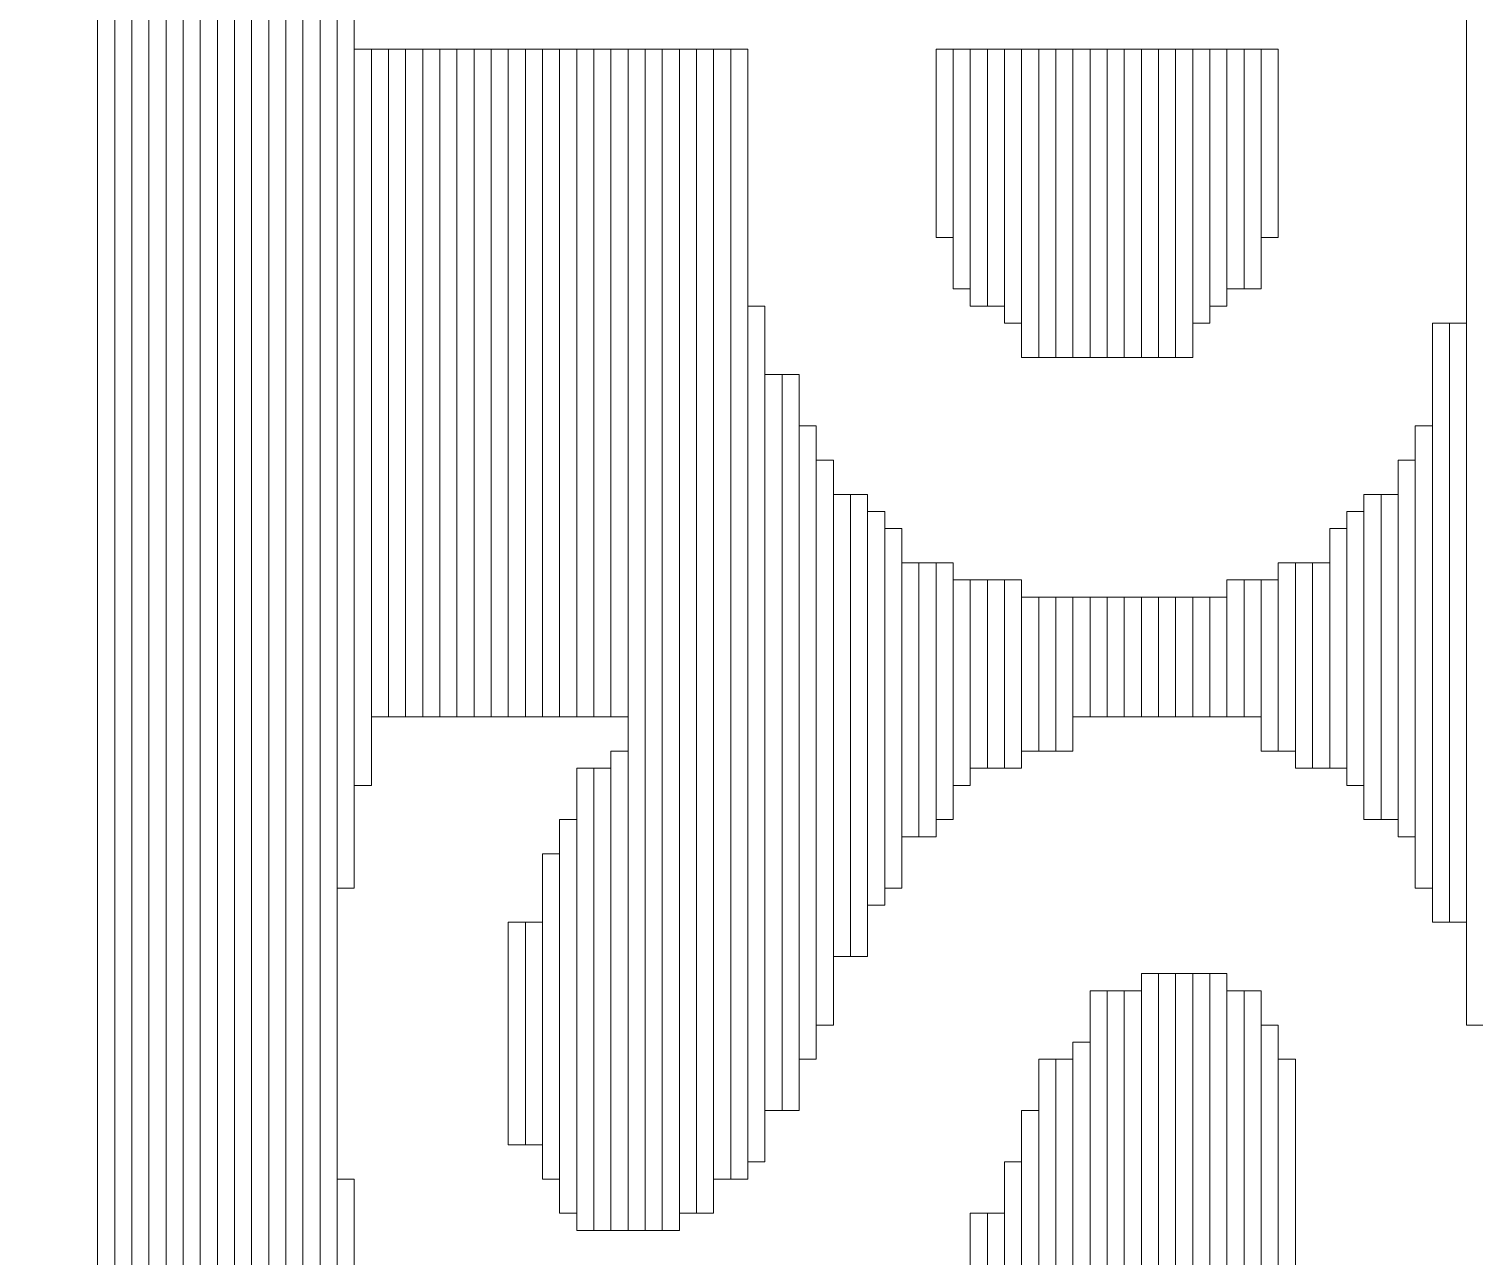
# Model space of a CAD drawing. Header units: millimetres. Extents: x -86 to 67, y -55 to 52.
# Drawn here: x -30.82 to -28.675, y 31.708 to 33.529 of the extents above; entities that cross this region are included whole.
import ezdxf

# ---------------------------------------------------------------- set-up
doc = ezdxf.new("R2010")
doc.units = ezdxf.units.MM
doc.header["$MEASUREMENT"] = 0
doc.layers.add('BG_OUTLINE', color=7, linetype='Continuous')
doc.layers.add('MA_PEN3', color=7, linetype='Continuous')

msp = doc.modelspace()

# ---------------------------------------------------------------- linework, layer by layer
at = {"layer": 'BG_OUTLINE', "color": 3, "lineweight": 9}
msp.add_open_spline([(-60.0926, 34.7331), (-60.0926, 34.7331), (63.7724, 34.7331), (63.7724, 34.7331), (63.7724, 34.7331), (64.585, 34.7336), (65.3646, 34.4113), (65.9396, 33.837), (65.9396, 33.837), (66.5146, 33.2627), (66.8379, 32.4797), (66.8384, 31.667), (66.8384, 31.667), (66.8384, 31.667), (66.8412, -52.28), (66.8412, -52.28), (66.8412, -52.28), (66.8412, -52.28), (66.8384, -52.1933), (66.8384, -52.1933), (66.8384, -52.1933), (66.8389, -53.006), (66.5166, -53.7856), (65.9424, -54.3606), (65.9424, -54.3606), (65.3681, -54.9356), (64.585, -55.2589), (63.7724, -55.2594), (63.7724, -55.2594), (63.7724, -55.2594), (-60.1869, -55.2594), (-60.1869, -55.2594), (-60.1869, -55.2594), (-60.1869, -55.2594), (-60.0853, -55.2518), (-60.0853, -55.2518), (-60.0853, -55.2518), (-60.8979, -55.2523), (-61.6775, -54.9299), (-62.2525, -54.3557), (-62.2525, -54.3557), (-62.8275, -53.7814), (-63.1508, -52.9984), (-63.1513, -52.1857), (-63.1513, -52.1857), (-63.1513, -52.1857), (-63.1587, 31.667), (-63.1587, 31.667), (-63.1587, 31.667), (-63.1592, 32.4797), (-62.8369, 33.2593), (-62.2626, 33.8343), (-62.2626, 33.8343), (-61.6883, 34.4093), (-60.9053, 34.7326), (-60.0926, 34.7331)], degree=3, knots=[0, 0, 0, 0, 0.071429, 0.071429, 0.071429, 0.071429, 0.142857, 0.142857, 0.142857, 0.142857, 0.214286, 0.214286, 0.214286, 0.214286, 0.285714, 0.285714, 0.285714, 0.285714, 0.357143, 0.357143, 0.357143, 0.357143, 0.428571, 0.428571, 0.428571, 0.428571, 0.5, 0.5, 0.5, 0.5, 0.571429, 0.571429, 0.571429, 0.571429, 0.642857, 0.642857, 0.642857, 0.642857, 0.714286, 0.714286, 0.714286, 0.714286, 0.785714, 0.785714, 0.785714, 0.785714, 0.857143, 0.857143, 0.857143, 0.857143, 0.928571, 0.928571, 0.928571, 0.928571, 1, 1, 1, 1], dxfattribs=at)
at = {"layer": 'MA_PEN3', "color": 5, "lineweight": 9}
for points in [[(-30.7178, 34.3874), (-30.7178, 34.3874), (-30.6924, 34.3874), (-30.6924, 34.3874), (-30.6924, 34.3874), (-30.6924, 34.3874), (-30.6924, 25.3958), (-30.6924, 25.3958), (-30.6924, 25.3958), (-30.6924, 25.3958), (-30.7178, 25.3958), (-30.7178, 25.3958), (-30.7178, 25.3958), (-30.7178, 25.3958), (-30.7178, 34.3874), (-30.7178, 34.3874)], [(-30.6924, 34.3874), (-30.6924, 34.3874), (-30.667, 34.3874), (-30.667, 34.3874), (-30.667, 34.3874), (-30.667, 34.3874), (-30.667, 25.3958), (-30.667, 25.3958), (-30.667, 25.3958), (-30.667, 25.3958), (-30.6924, 25.3958), (-30.6924, 25.3958), (-30.6924, 25.3958), (-30.6924, 25.3958), (-30.6924, 34.3874), (-30.6924, 34.3874)], [(-30.667, 34.3874), (-30.667, 34.3874), (-30.6416, 34.3874), (-30.6416, 34.3874), (-30.6416, 34.3874), (-30.6416, 34.3874), (-30.6416, 25.3958), (-30.6416, 25.3958), (-30.6416, 25.3958), (-30.6416, 25.3958), (-30.667, 25.3958), (-30.667, 25.3958), (-30.667, 25.3958), (-30.667, 25.3958), (-30.667, 34.3874), (-30.667, 34.3874)], [(-30.6416, 34.3874), (-30.6416, 34.3874), (-30.6162, 34.3874), (-30.6162, 34.3874), (-30.6162, 34.3874), (-30.6162, 34.3874), (-30.6162, 25.3958), (-30.6162, 25.3958), (-30.6162, 25.3958), (-30.6162, 25.3958), (-30.6416, 25.3958), (-30.6416, 25.3958), (-30.6416, 25.3958), (-30.6416, 25.3958), (-30.6416, 34.3874), (-30.6416, 34.3874)], [(-30.6162, 34.3874), (-30.6162, 34.3874), (-30.5908, 34.3874), (-30.5908, 34.3874), (-30.5908, 34.3874), (-30.5908, 34.3874), (-30.5908, 25.3958), (-30.5908, 25.3958), (-30.5908, 25.3958), (-30.5908, 25.3958), (-30.6162, 25.3958), (-30.6162, 25.3958), (-30.6162, 25.3958), (-30.6162, 25.3958), (-30.6162, 34.3874), (-30.6162, 34.3874)], [(-30.5908, 34.3874), (-30.5908, 34.3874), (-30.5654, 34.3874), (-30.5654, 34.3874), (-30.5654, 34.3874), (-30.5654, 34.3874), (-30.5654, 25.3958), (-30.5654, 25.3958), (-30.5654, 25.3958), (-30.5654, 25.3958), (-30.5908, 25.3958), (-30.5908, 25.3958), (-30.5908, 25.3958), (-30.5908, 25.3958), (-30.5908, 34.3874), (-30.5908, 34.3874)], [(-30.5654, 34.3874), (-30.5654, 34.3874), (-30.54, 34.3874), (-30.54, 34.3874), (-30.54, 34.3874), (-30.54, 34.3874), (-30.54, 25.3958), (-30.54, 25.3958), (-30.54, 25.3958), (-30.54, 25.3958), (-30.5654, 25.3958), (-30.5654, 25.3958), (-30.5654, 25.3958), (-30.5654, 25.3958), (-30.5654, 34.3874), (-30.5654, 34.3874)], [(-30.54, 34.3874), (-30.54, 34.3874), (-30.5146, 34.3874), (-30.5146, 34.3874), (-30.5146, 34.3874), (-30.5146, 34.3874), (-30.5146, 25.3958), (-30.5146, 25.3958), (-30.5146, 25.3958), (-30.5146, 25.3958), (-30.54, 25.3958), (-30.54, 25.3958), (-30.54, 25.3958), (-30.54, 25.3958), (-30.54, 34.3874), (-30.54, 34.3874)], [(-30.5146, 34.3874), (-30.5146, 34.3874), (-30.4892, 34.3874), (-30.4892, 34.3874), (-30.4892, 34.3874), (-30.4892, 34.3874), (-30.4892, 25.3958), (-30.4892, 25.3958), (-30.4892, 25.3958), (-30.4892, 25.3958), (-30.5146, 25.3958), (-30.5146, 25.3958), (-30.5146, 25.3958), (-30.5146, 25.3958), (-30.5146, 34.3874), (-30.5146, 34.3874)], [(-30.4892, 34.3874), (-30.4892, 34.3874), (-30.4638, 34.3874), (-30.4638, 34.3874), (-30.4638, 34.3874), (-30.4638, 34.3874), (-30.4638, 25.3958), (-30.4638, 25.3958), (-30.4638, 25.3958), (-30.4638, 25.3958), (-30.4892, 25.3958), (-30.4892, 25.3958), (-30.4892, 25.3958), (-30.4892, 25.3958), (-30.4892, 34.3874), (-30.4892, 34.3874)], [(-30.4638, 34.3874), (-30.4638, 34.3874), (-30.4384, 34.3874), (-30.4384, 34.3874), (-30.4384, 34.3874), (-30.4384, 34.3874), (-30.4384, 25.3958), (-30.4384, 25.3958), (-30.4384, 25.3958), (-30.4384, 25.3958), (-30.4638, 25.3958), (-30.4638, 25.3958), (-30.4638, 25.3958), (-30.4638, 25.3958), (-30.4638, 34.3874), (-30.4638, 34.3874)], [(-30.4384, 34.3874), (-30.4384, 34.3874), (-30.413, 34.3874), (-30.413, 34.3874), (-30.413, 34.3874), (-30.413, 34.3874), (-30.413, 25.3958), (-30.413, 25.3958), (-30.413, 25.3958), (-30.413, 25.3958), (-30.4384, 25.3958), (-30.4384, 25.3958), (-30.4384, 25.3958), (-30.4384, 25.3958), (-30.4384, 34.3874), (-30.4384, 34.3874)], [(-30.413, 34.3874), (-30.413, 34.3874), (-30.3876, 34.3874), (-30.3876, 34.3874), (-30.3876, 34.3874), (-30.3876, 34.3874), (-30.3876, 25.3958), (-30.3876, 25.3958), (-30.3876, 25.3958), (-30.3876, 25.3958), (-30.413, 25.3958), (-30.413, 25.3958), (-30.413, 25.3958), (-30.413, 25.3958), (-30.413, 34.3874), (-30.413, 34.3874)], [(-30.3876, 34.3874), (-30.3876, 34.3874), (-30.3622, 34.3874), (-30.3622, 34.3874), (-30.3622, 34.3874), (-30.3622, 34.3874), (-30.3622, 25.3958), (-30.3622, 25.3958), (-30.3622, 25.3958), (-30.3622, 25.3958), (-30.3876, 25.3958), (-30.3876, 25.3958), (-30.3876, 25.3958), (-30.3876, 25.3958), (-30.3876, 34.3874), (-30.3876, 34.3874)], [(-30.3622, 34.3874), (-30.3622, 34.3874), (-30.3368, 34.3874), (-30.3368, 34.3874), (-30.3368, 34.3874), (-30.3368, 34.3874), (-30.3368, 32.2538), (-30.3368, 32.2538), (-30.3368, 32.2538), (-30.3368, 32.2538), (-30.3622, 32.2538), (-30.3622, 32.2538), (-30.3622, 32.2538), (-30.3622, 32.2538), (-30.3622, 34.3874), (-30.3622, 34.3874)], [(-28.6858, 34.3874), (-28.6858, 34.3874), (-28.6604, 34.3874), (-28.6604, 34.3874), (-28.6604, 34.3874), (-28.6604, 34.3874), (-28.6604, 32.0506), (-28.6604, 32.0506), (-28.6604, 32.0506), (-28.6604, 32.0506), (-28.6858, 32.0506), (-28.6858, 32.0506), (-28.6858, 32.0506), (-28.6858, 32.0506), (-28.6858, 34.3874), (-28.6858, 34.3874)], [(-30.3368, 33.4984), (-30.3368, 33.4984), (-30.3114, 33.4984), (-30.3114, 33.4984), (-30.3114, 33.4984), (-30.3114, 33.4984), (-30.3114, 32.4062), (-30.3114, 32.4062), (-30.3114, 32.4062), (-30.3114, 32.4062), (-30.3368, 32.4062), (-30.3368, 32.4062), (-30.3368, 32.4062), (-30.3368, 32.4062), (-30.3368, 33.4984), (-30.3368, 33.4984)], [(-30.3114, 33.4984), (-30.3114, 33.4984), (-30.286, 33.4984), (-30.286, 33.4984), (-30.286, 33.4984), (-30.286, 33.4984), (-30.286, 32.5078), (-30.286, 32.5078), (-30.286, 32.5078), (-30.286, 32.5078), (-30.3114, 32.5078), (-30.3114, 32.5078), (-30.3114, 32.5078), (-30.3114, 32.5078), (-30.3114, 33.4984), (-30.3114, 33.4984)], [(-30.286, 33.4984), (-30.286, 33.4984), (-30.2606, 33.4984), (-30.2606, 33.4984), (-30.2606, 33.4984), (-30.2606, 33.4984), (-30.2606, 32.5078), (-30.2606, 32.5078), (-30.2606, 32.5078), (-30.2606, 32.5078), (-30.286, 32.5078), (-30.286, 32.5078), (-30.286, 32.5078), (-30.286, 32.5078), (-30.286, 33.4984), (-30.286, 33.4984)], [(-30.2606, 33.4984), (-30.2606, 33.4984), (-30.2352, 33.4984), (-30.2352, 33.4984), (-30.2352, 33.4984), (-30.2352, 33.4984), (-30.2352, 32.5078), (-30.2352, 32.5078), (-30.2352, 32.5078), (-30.2352, 32.5078), (-30.2606, 32.5078), (-30.2606, 32.5078), (-30.2606, 32.5078), (-30.2606, 32.5078), (-30.2606, 33.4984), (-30.2606, 33.4984)], [(-30.2352, 33.4984), (-30.2352, 33.4984), (-30.2098, 33.4984), (-30.2098, 33.4984), (-30.2098, 33.4984), (-30.2098, 33.4984), (-30.2098, 32.5078), (-30.2098, 32.5078), (-30.2098, 32.5078), (-30.2098, 32.5078), (-30.2352, 32.5078), (-30.2352, 32.5078), (-30.2352, 32.5078), (-30.2352, 32.5078), (-30.2352, 33.4984), (-30.2352, 33.4984)], [(-30.2098, 33.4984), (-30.2098, 33.4984), (-30.1844, 33.4984), (-30.1844, 33.4984), (-30.1844, 33.4984), (-30.1844, 33.4984), (-30.1844, 32.5078), (-30.1844, 32.5078), (-30.1844, 32.5078), (-30.1844, 32.5078), (-30.2098, 32.5078), (-30.2098, 32.5078), (-30.2098, 32.5078), (-30.2098, 32.5078), (-30.2098, 33.4984), (-30.2098, 33.4984)], [(-30.1844, 33.4984), (-30.1844, 33.4984), (-30.159, 33.4984), (-30.159, 33.4984), (-30.159, 33.4984), (-30.159, 33.4984), (-30.159, 32.5078), (-30.159, 32.5078), (-30.159, 32.5078), (-30.159, 32.5078), (-30.1844, 32.5078), (-30.1844, 32.5078), (-30.1844, 32.5078), (-30.1844, 32.5078), (-30.1844, 33.4984), (-30.1844, 33.4984)], [(-30.159, 33.4984), (-30.159, 33.4984), (-30.1336, 33.4984), (-30.1336, 33.4984), (-30.1336, 33.4984), (-30.1336, 33.4984), (-30.1336, 32.5078), (-30.1336, 32.5078), (-30.1336, 32.5078), (-30.1336, 32.5078), (-30.159, 32.5078), (-30.159, 32.5078), (-30.159, 32.5078), (-30.159, 32.5078), (-30.159, 33.4984), (-30.159, 33.4984)], [(-30.1336, 33.4984), (-30.1336, 33.4984), (-30.1082, 33.4984), (-30.1082, 33.4984), (-30.1082, 33.4984), (-30.1082, 33.4984), (-30.1082, 32.5078), (-30.1082, 32.5078), (-30.1082, 32.5078), (-30.1082, 32.5078), (-30.1336, 32.5078), (-30.1336, 32.5078), (-30.1336, 32.5078), (-30.1336, 32.5078), (-30.1336, 33.4984), (-30.1336, 33.4984)], [(-30.1082, 33.4984), (-30.1082, 33.4984), (-30.0828, 33.4984), (-30.0828, 33.4984), (-30.0828, 33.4984), (-30.0828, 33.4984), (-30.0828, 32.5078), (-30.0828, 32.5078), (-30.0828, 32.5078), (-30.0828, 32.5078), (-30.1082, 32.5078), (-30.1082, 32.5078), (-30.1082, 32.5078), (-30.1082, 32.5078), (-30.1082, 33.4984), (-30.1082, 33.4984)], [(-30.0828, 33.4984), (-30.0828, 33.4984), (-30.0574, 33.4984), (-30.0574, 33.4984), (-30.0574, 33.4984), (-30.0574, 33.4984), (-30.0574, 32.5078), (-30.0574, 32.5078), (-30.0574, 32.5078), (-30.0574, 32.5078), (-30.0828, 32.5078), (-30.0828, 32.5078), (-30.0828, 32.5078), (-30.0828, 32.5078), (-30.0828, 33.4984), (-30.0828, 33.4984)], [(-30.0574, 33.4984), (-30.0574, 33.4984), (-30.032, 33.4984), (-30.032, 33.4984), (-30.032, 33.4984), (-30.032, 33.4984), (-30.032, 32.5078), (-30.032, 32.5078), (-30.032, 32.5078), (-30.032, 32.5078), (-30.0574, 32.5078), (-30.0574, 32.5078), (-30.0574, 32.5078), (-30.0574, 32.5078), (-30.0574, 33.4984), (-30.0574, 33.4984)], [(-30.032, 33.4984), (-30.032, 33.4984), (-30.0066, 33.4984), (-30.0066, 33.4984), (-30.0066, 33.4984), (-30.0066, 33.4984), (-30.0066, 32.5078), (-30.0066, 32.5078), (-30.0066, 32.5078), (-30.0066, 32.5078), (-30.032, 32.5078), (-30.032, 32.5078), (-30.032, 32.5078), (-30.032, 32.5078), (-30.032, 33.4984), (-30.032, 33.4984)], [(-30.0066, 33.4984), (-30.0066, 33.4984), (-29.9812, 33.4984), (-29.9812, 33.4984), (-29.9812, 33.4984), (-29.9812, 33.4984), (-29.9812, 32.5078), (-29.9812, 32.5078), (-29.9812, 32.5078), (-29.9812, 32.5078), (-30.0066, 32.5078), (-30.0066, 32.5078), (-30.0066, 32.5078), (-30.0066, 32.5078), (-30.0066, 33.4984), (-30.0066, 33.4984)], [(-29.9812, 33.4984), (-29.9812, 33.4984), (-29.9558, 33.4984), (-29.9558, 33.4984), (-29.9558, 33.4984), (-29.9558, 33.4984), (-29.9558, 32.5078), (-29.9558, 32.5078), (-29.9558, 32.5078), (-29.9558, 32.5078), (-29.9812, 32.5078), (-29.9812, 32.5078), (-29.9812, 32.5078), (-29.9812, 32.5078), (-29.9812, 33.4984), (-29.9812, 33.4984)], [(-29.9558, 33.4984), (-29.9558, 33.4984), (-29.9304, 33.4984), (-29.9304, 33.4984), (-29.9304, 33.4984), (-29.9304, 33.4984), (-29.9304, 32.5078), (-29.9304, 32.5078), (-29.9304, 32.5078), (-29.9304, 32.5078), (-29.9558, 32.5078), (-29.9558, 32.5078), (-29.9558, 32.5078), (-29.9558, 32.5078), (-29.9558, 33.4984), (-29.9558, 33.4984)], [(-29.9304, 33.4984), (-29.9304, 33.4984), (-29.905, 33.4984), (-29.905, 33.4984), (-29.905, 33.4984), (-29.905, 33.4984), (-29.905, 31.7458), (-29.905, 31.7458), (-29.905, 31.7458), (-29.905, 31.7458), (-29.9304, 31.7458), (-29.9304, 31.7458), (-29.9304, 31.7458), (-29.9304, 31.7458), (-29.9304, 33.4984), (-29.9304, 33.4984)], [(-29.905, 33.4984), (-29.905, 33.4984), (-29.8796, 33.4984), (-29.8796, 33.4984), (-29.8796, 33.4984), (-29.8796, 33.4984), (-29.8796, 31.7458), (-29.8796, 31.7458), (-29.8796, 31.7458), (-29.8796, 31.7458), (-29.905, 31.7458), (-29.905, 31.7458), (-29.905, 31.7458), (-29.905, 31.7458), (-29.905, 33.4984), (-29.905, 33.4984)], [(-29.8796, 33.4984), (-29.8796, 33.4984), (-29.8542, 33.4984), (-29.8542, 33.4984), (-29.8542, 33.4984), (-29.8542, 33.4984), (-29.8542, 31.7458), (-29.8542, 31.7458), (-29.8542, 31.7458), (-29.8542, 31.7458), (-29.8796, 31.7458), (-29.8796, 31.7458), (-29.8796, 31.7458), (-29.8796, 31.7458), (-29.8796, 33.4984), (-29.8796, 33.4984)], [(-29.8542, 33.4984), (-29.8542, 33.4984), (-29.8288, 33.4984), (-29.8288, 33.4984), (-29.8288, 33.4984), (-29.8288, 33.4984), (-29.8288, 31.7712), (-29.8288, 31.7712), (-29.8288, 31.7712), (-29.8288, 31.7712), (-29.8542, 31.7712), (-29.8542, 31.7712), (-29.8542, 31.7712), (-29.8542, 31.7712), (-29.8542, 33.4984), (-29.8542, 33.4984)], [(-29.8288, 33.4984), (-29.8288, 33.4984), (-29.8034, 33.4984), (-29.8034, 33.4984), (-29.8034, 33.4984), (-29.8034, 33.4984), (-29.8034, 31.7712), (-29.8034, 31.7712), (-29.8034, 31.7712), (-29.8034, 31.7712), (-29.8288, 31.7712), (-29.8288, 31.7712), (-29.8288, 31.7712), (-29.8288, 31.7712), (-29.8288, 33.4984), (-29.8288, 33.4984)], [(-29.8034, 33.4984), (-29.8034, 33.4984), (-29.778, 33.4984), (-29.778, 33.4984), (-29.778, 33.4984), (-29.778, 33.4984), (-29.778, 31.822), (-29.778, 31.822), (-29.778, 31.822), (-29.778, 31.822), (-29.8034, 31.822), (-29.8034, 31.822), (-29.8034, 31.822), (-29.8034, 31.822), (-29.8034, 33.4984), (-29.8034, 33.4984)], [(-29.778, 33.4984), (-29.778, 33.4984), (-29.7526, 33.4984), (-29.7526, 33.4984), (-29.7526, 33.4984), (-29.7526, 33.4984), (-29.7526, 31.822), (-29.7526, 31.822), (-29.7526, 31.822), (-29.7526, 31.822), (-29.778, 31.822), (-29.778, 31.822), (-29.778, 31.822), (-29.778, 31.822), (-29.778, 33.4984), (-29.778, 33.4984)], [(-29.4732, 33.4984), (-29.4732, 33.4984), (-29.4478, 33.4984), (-29.4478, 33.4984), (-29.4478, 33.4984), (-29.4478, 33.4984), (-29.4478, 33.219), (-29.4478, 33.219), (-29.4478, 33.219), (-29.4478, 33.219), (-29.4732, 33.219), (-29.4732, 33.219), (-29.4732, 33.219), (-29.4732, 33.219), (-29.4732, 33.4984), (-29.4732, 33.4984)], [(-29.4478, 33.4984), (-29.4478, 33.4984), (-29.4224, 33.4984), (-29.4224, 33.4984), (-29.4224, 33.4984), (-29.4224, 33.4984), (-29.4224, 33.1428), (-29.4224, 33.1428), (-29.4224, 33.1428), (-29.4224, 33.1428), (-29.4478, 33.1428), (-29.4478, 33.1428), (-29.4478, 33.1428), (-29.4478, 33.1428), (-29.4478, 33.4984), (-29.4478, 33.4984)], [(-29.4224, 33.4984), (-29.4224, 33.4984), (-29.397, 33.4984), (-29.397, 33.4984), (-29.397, 33.4984), (-29.397, 33.4984), (-29.397, 33.1174), (-29.397, 33.1174), (-29.397, 33.1174), (-29.397, 33.1174), (-29.4224, 33.1174), (-29.4224, 33.1174), (-29.4224, 33.1174), (-29.4224, 33.1174), (-29.4224, 33.4984), (-29.4224, 33.4984)], [(-29.397, 33.4984), (-29.397, 33.4984), (-29.3716, 33.4984), (-29.3716, 33.4984), (-29.3716, 33.4984), (-29.3716, 33.4984), (-29.3716, 33.1174), (-29.3716, 33.1174), (-29.3716, 33.1174), (-29.3716, 33.1174), (-29.397, 33.1174), (-29.397, 33.1174), (-29.397, 33.1174), (-29.397, 33.1174), (-29.397, 33.4984), (-29.397, 33.4984)], [(-29.3716, 33.4984), (-29.3716, 33.4984), (-29.3462, 33.4984), (-29.3462, 33.4984), (-29.3462, 33.4984), (-29.3462, 33.4984), (-29.3462, 33.092), (-29.3462, 33.092), (-29.3462, 33.092), (-29.3462, 33.092), (-29.3716, 33.092), (-29.3716, 33.092), (-29.3716, 33.092), (-29.3716, 33.092), (-29.3716, 33.4984), (-29.3716, 33.4984)], [(-29.3462, 33.4984), (-29.3462, 33.4984), (-29.3208, 33.4984), (-29.3208, 33.4984), (-29.3208, 33.4984), (-29.3208, 33.4984), (-29.3208, 33.0412), (-29.3208, 33.0412), (-29.3208, 33.0412), (-29.3208, 33.0412), (-29.3462, 33.0412), (-29.3462, 33.0412), (-29.3462, 33.0412), (-29.3462, 33.0412), (-29.3462, 33.4984), (-29.3462, 33.4984)], [(-29.3208, 33.4984), (-29.3208, 33.4984), (-29.2954, 33.4984), (-29.2954, 33.4984), (-29.2954, 33.4984), (-29.2954, 33.4984), (-29.2954, 33.0412), (-29.2954, 33.0412), (-29.2954, 33.0412), (-29.2954, 33.0412), (-29.3208, 33.0412), (-29.3208, 33.0412), (-29.3208, 33.0412), (-29.3208, 33.0412), (-29.3208, 33.4984), (-29.3208, 33.4984)], [(-29.2954, 33.4984), (-29.2954, 33.4984), (-29.27, 33.4984), (-29.27, 33.4984), (-29.27, 33.4984), (-29.27, 33.4984), (-29.27, 33.0412), (-29.27, 33.0412), (-29.27, 33.0412), (-29.27, 33.0412), (-29.2954, 33.0412), (-29.2954, 33.0412), (-29.2954, 33.0412), (-29.2954, 33.0412), (-29.2954, 33.4984), (-29.2954, 33.4984)], [(-29.27, 33.4984), (-29.27, 33.4984), (-29.2446, 33.4984), (-29.2446, 33.4984), (-29.2446, 33.4984), (-29.2446, 33.4984), (-29.2446, 33.0412), (-29.2446, 33.0412), (-29.2446, 33.0412), (-29.2446, 33.0412), (-29.27, 33.0412), (-29.27, 33.0412), (-29.27, 33.0412), (-29.27, 33.0412), (-29.27, 33.4984), (-29.27, 33.4984)], [(-29.2446, 33.4984), (-29.2446, 33.4984), (-29.2192, 33.4984), (-29.2192, 33.4984), (-29.2192, 33.4984), (-29.2192, 33.4984), (-29.2192, 33.0412), (-29.2192, 33.0412), (-29.2192, 33.0412), (-29.2192, 33.0412), (-29.2446, 33.0412), (-29.2446, 33.0412), (-29.2446, 33.0412), (-29.2446, 33.0412), (-29.2446, 33.4984), (-29.2446, 33.4984)], [(-29.2192, 33.4984), (-29.2192, 33.4984), (-29.1938, 33.4984), (-29.1938, 33.4984), (-29.1938, 33.4984), (-29.1938, 33.4984), (-29.1938, 33.0412), (-29.1938, 33.0412), (-29.1938, 33.0412), (-29.1938, 33.0412), (-29.2192, 33.0412), (-29.2192, 33.0412), (-29.2192, 33.0412), (-29.2192, 33.0412), (-29.2192, 33.4984), (-29.2192, 33.4984)], [(-29.1938, 33.4984), (-29.1938, 33.4984), (-29.1684, 33.4984), (-29.1684, 33.4984), (-29.1684, 33.4984), (-29.1684, 33.4984), (-29.1684, 33.0412), (-29.1684, 33.0412), (-29.1684, 33.0412), (-29.1684, 33.0412), (-29.1938, 33.0412), (-29.1938, 33.0412), (-29.1938, 33.0412), (-29.1938, 33.0412), (-29.1938, 33.4984), (-29.1938, 33.4984)], [(-29.1684, 33.4984), (-29.1684, 33.4984), (-29.143, 33.4984), (-29.143, 33.4984), (-29.143, 33.4984), (-29.143, 33.4984), (-29.143, 33.0412), (-29.143, 33.0412), (-29.143, 33.0412), (-29.143, 33.0412), (-29.1684, 33.0412), (-29.1684, 33.0412), (-29.1684, 33.0412), (-29.1684, 33.0412), (-29.1684, 33.4984), (-29.1684, 33.4984)], [(-29.143, 33.4984), (-29.143, 33.4984), (-29.1176, 33.4984), (-29.1176, 33.4984), (-29.1176, 33.4984), (-29.1176, 33.4984), (-29.1176, 33.0412), (-29.1176, 33.0412), (-29.1176, 33.0412), (-29.1176, 33.0412), (-29.143, 33.0412), (-29.143, 33.0412), (-29.143, 33.0412), (-29.143, 33.0412), (-29.143, 33.4984), (-29.143, 33.4984)], [(-29.1176, 33.4984), (-29.1176, 33.4984), (-29.0922, 33.4984), (-29.0922, 33.4984), (-29.0922, 33.4984), (-29.0922, 33.4984), (-29.0922, 33.0412), (-29.0922, 33.0412), (-29.0922, 33.0412), (-29.0922, 33.0412), (-29.1176, 33.0412), (-29.1176, 33.0412), (-29.1176, 33.0412), (-29.1176, 33.0412), (-29.1176, 33.4984), (-29.1176, 33.4984)], [(-29.0922, 33.4984), (-29.0922, 33.4984), (-29.0668, 33.4984), (-29.0668, 33.4984), (-29.0668, 33.4984), (-29.0668, 33.4984), (-29.0668, 33.092), (-29.0668, 33.092), (-29.0668, 33.092), (-29.0668, 33.092), (-29.0922, 33.092), (-29.0922, 33.092), (-29.0922, 33.092), (-29.0922, 33.092), (-29.0922, 33.4984), (-29.0922, 33.4984)], [(-29.0668, 33.4984), (-29.0668, 33.4984), (-29.0414, 33.4984), (-29.0414, 33.4984), (-29.0414, 33.4984), (-29.0414, 33.4984), (-29.0414, 33.1174), (-29.0414, 33.1174), (-29.0414, 33.1174), (-29.0414, 33.1174), (-29.0668, 33.1174), (-29.0668, 33.1174), (-29.0668, 33.1174), (-29.0668, 33.1174), (-29.0668, 33.4984), (-29.0668, 33.4984)], [(-29.0414, 33.4984), (-29.0414, 33.4984), (-29.016, 33.4984), (-29.016, 33.4984), (-29.016, 33.4984), (-29.016, 33.4984), (-29.016, 33.1428), (-29.016, 33.1428), (-29.016, 33.1428), (-29.016, 33.1428), (-29.0414, 33.1428), (-29.0414, 33.1428), (-29.0414, 33.1428), (-29.0414, 33.1428), (-29.0414, 33.4984), (-29.0414, 33.4984)], [(-29.016, 33.4984), (-29.016, 33.4984), (-28.9906, 33.4984), (-28.9906, 33.4984), (-28.9906, 33.4984), (-28.9906, 33.4984), (-28.9906, 33.1428), (-28.9906, 33.1428), (-28.9906, 33.1428), (-28.9906, 33.1428), (-29.016, 33.1428), (-29.016, 33.1428), (-29.016, 33.1428), (-29.016, 33.1428), (-29.016, 33.4984), (-29.016, 33.4984)], [(-28.9906, 33.4984), (-28.9906, 33.4984), (-28.9652, 33.4984), (-28.9652, 33.4984), (-28.9652, 33.4984), (-28.9652, 33.4984), (-28.9652, 33.219), (-28.9652, 33.219), (-28.9652, 33.219), (-28.9652, 33.219), (-28.9906, 33.219), (-28.9906, 33.219), (-28.9906, 33.219), (-28.9906, 33.219), (-28.9906, 33.4984), (-28.9906, 33.4984)], [(-29.7526, 33.1174), (-29.7526, 33.1174), (-29.7272, 33.1174), (-29.7272, 33.1174), (-29.7272, 33.1174), (-29.7272, 33.1174), (-29.7272, 31.8474), (-29.7272, 31.8474), (-29.7272, 31.8474), (-29.7272, 31.8474), (-29.7526, 31.8474), (-29.7526, 31.8474), (-29.7526, 31.8474), (-29.7526, 31.8474), (-29.7526, 33.1174), (-29.7526, 33.1174)], [(-28.7366, 33.092), (-28.7366, 33.092), (-28.7112, 33.092), (-28.7112, 33.092), (-28.7112, 33.092), (-28.7112, 33.092), (-28.7112, 32.203), (-28.7112, 32.203), (-28.7112, 32.203), (-28.7112, 32.203), (-28.7366, 32.203), (-28.7366, 32.203), (-28.7366, 32.203), (-28.7366, 32.203), (-28.7366, 33.092), (-28.7366, 33.092)], [(-28.7112, 33.092), (-28.7112, 33.092), (-28.6858, 33.092), (-28.6858, 33.092), (-28.6858, 33.092), (-28.6858, 33.092), (-28.6858, 32.203), (-28.6858, 32.203), (-28.6858, 32.203), (-28.6858, 32.203), (-28.7112, 32.203), (-28.7112, 32.203), (-28.7112, 32.203), (-28.7112, 32.203), (-28.7112, 33.092), (-28.7112, 33.092)], [(-29.7272, 33.0158), (-29.7272, 33.0158), (-29.7018, 33.0158), (-29.7018, 33.0158), (-29.7018, 33.0158), (-29.7018, 33.0158), (-29.7018, 31.9236), (-29.7018, 31.9236), (-29.7018, 31.9236), (-29.7018, 31.9236), (-29.7272, 31.9236), (-29.7272, 31.9236), (-29.7272, 31.9236), (-29.7272, 31.9236), (-29.7272, 33.0158), (-29.7272, 33.0158)], [(-29.7018, 33.0158), (-29.7018, 33.0158), (-29.6764, 33.0158), (-29.6764, 33.0158), (-29.6764, 33.0158), (-29.6764, 33.0158), (-29.6764, 31.9236), (-29.6764, 31.9236), (-29.6764, 31.9236), (-29.6764, 31.9236), (-29.7018, 31.9236), (-29.7018, 31.9236), (-29.7018, 31.9236), (-29.7018, 31.9236), (-29.7018, 33.0158), (-29.7018, 33.0158)], [(-29.6764, 32.9396), (-29.6764, 32.9396), (-29.651, 32.9396), (-29.651, 32.9396), (-29.651, 32.9396), (-29.651, 32.9396), (-29.651, 31.9998), (-29.651, 31.9998), (-29.651, 31.9998), (-29.651, 31.9998), (-29.6764, 31.9998), (-29.6764, 31.9998), (-29.6764, 31.9998), (-29.6764, 31.9998), (-29.6764, 32.9396), (-29.6764, 32.9396)], [(-28.762, 32.9396), (-28.762, 32.9396), (-28.7366, 32.9396), (-28.7366, 32.9396), (-28.7366, 32.9396), (-28.7366, 32.9396), (-28.7366, 32.2538), (-28.7366, 32.2538), (-28.7366, 32.2538), (-28.7366, 32.2538), (-28.762, 32.2538), (-28.762, 32.2538), (-28.762, 32.2538), (-28.762, 32.2538), (-28.762, 32.9396), (-28.762, 32.9396)], [(-29.651, 32.8888), (-29.651, 32.8888), (-29.6256, 32.8888), (-29.6256, 32.8888), (-29.6256, 32.8888), (-29.6256, 32.8888), (-29.6256, 32.0506), (-29.6256, 32.0506), (-29.6256, 32.0506), (-29.6256, 32.0506), (-29.651, 32.0506), (-29.651, 32.0506), (-29.651, 32.0506), (-29.651, 32.0506), (-29.651, 32.8888), (-29.651, 32.8888)], [(-28.7874, 32.8888), (-28.7874, 32.8888), (-28.762, 32.8888), (-28.762, 32.8888), (-28.762, 32.8888), (-28.762, 32.8888), (-28.762, 32.33), (-28.762, 32.33), (-28.762, 32.33), (-28.762, 32.33), (-28.7874, 32.33), (-28.7874, 32.33), (-28.7874, 32.33), (-28.7874, 32.33), (-28.7874, 32.8888), (-28.7874, 32.8888)], [(-29.6256, 32.838), (-29.6256, 32.838), (-29.6002, 32.838), (-29.6002, 32.838), (-29.6002, 32.838), (-29.6002, 32.838), (-29.6002, 32.1522), (-29.6002, 32.1522), (-29.6002, 32.1522), (-29.6002, 32.1522), (-29.6256, 32.1522), (-29.6256, 32.1522), (-29.6256, 32.1522), (-29.6256, 32.1522), (-29.6256, 32.838), (-29.6256, 32.838)], [(-29.6002, 32.838), (-29.6002, 32.838), (-29.5748, 32.838), (-29.5748, 32.838), (-29.5748, 32.838), (-29.5748, 32.838), (-29.5748, 32.1522), (-29.5748, 32.1522), (-29.5748, 32.1522), (-29.5748, 32.1522), (-29.6002, 32.1522), (-29.6002, 32.1522), (-29.6002, 32.1522), (-29.6002, 32.1522), (-29.6002, 32.838), (-29.6002, 32.838)], [(-28.8382, 32.838), (-28.8382, 32.838), (-28.8128, 32.838), (-28.8128, 32.838), (-28.8128, 32.838), (-28.8128, 32.838), (-28.8128, 32.3554), (-28.8128, 32.3554), (-28.8128, 32.3554), (-28.8128, 32.3554), (-28.8382, 32.3554), (-28.8382, 32.3554), (-28.8382, 32.3554), (-28.8382, 32.3554), (-28.8382, 32.838), (-28.8382, 32.838)], [(-28.8128, 32.838), (-28.8128, 32.838), (-28.7874, 32.838), (-28.7874, 32.838), (-28.7874, 32.838), (-28.7874, 32.838), (-28.7874, 32.3554), (-28.7874, 32.3554), (-28.7874, 32.3554), (-28.7874, 32.3554), (-28.8128, 32.3554), (-28.8128, 32.3554), (-28.8128, 32.3554), (-28.8128, 32.3554), (-28.8128, 32.838), (-28.8128, 32.838)], [(-29.5748, 32.8126), (-29.5748, 32.8126), (-29.5494, 32.8126), (-29.5494, 32.8126), (-29.5494, 32.8126), (-29.5494, 32.8126), (-29.5494, 32.2284), (-29.5494, 32.2284), (-29.5494, 32.2284), (-29.5494, 32.2284), (-29.5748, 32.2284), (-29.5748, 32.2284), (-29.5748, 32.2284), (-29.5748, 32.2284), (-29.5748, 32.8126), (-29.5748, 32.8126)], [(-28.8636, 32.8126), (-28.8636, 32.8126), (-28.8382, 32.8126), (-28.8382, 32.8126), (-28.8382, 32.8126), (-28.8382, 32.8126), (-28.8382, 32.4062), (-28.8382, 32.4062), (-28.8382, 32.4062), (-28.8382, 32.4062), (-28.8636, 32.4062), (-28.8636, 32.4062), (-28.8636, 32.4062), (-28.8636, 32.4062), (-28.8636, 32.8126), (-28.8636, 32.8126)], [(-29.5494, 32.7872), (-29.5494, 32.7872), (-29.524, 32.7872), (-29.524, 32.7872), (-29.524, 32.7872), (-29.524, 32.7872), (-29.524, 32.2538), (-29.524, 32.2538), (-29.524, 32.2538), (-29.524, 32.2538), (-29.5494, 32.2538), (-29.5494, 32.2538), (-29.5494, 32.2538), (-29.5494, 32.2538), (-29.5494, 32.7872), (-29.5494, 32.7872)], [(-28.889, 32.7872), (-28.889, 32.7872), (-28.8636, 32.7872), (-28.8636, 32.7872), (-28.8636, 32.7872), (-28.8636, 32.7872), (-28.8636, 32.4316), (-28.8636, 32.4316), (-28.8636, 32.4316), (-28.8636, 32.4316), (-28.889, 32.4316), (-28.889, 32.4316), (-28.889, 32.4316), (-28.889, 32.4316), (-28.889, 32.7872), (-28.889, 32.7872)], [(-29.524, 32.7364), (-29.524, 32.7364), (-29.4986, 32.7364), (-29.4986, 32.7364), (-29.4986, 32.7364), (-29.4986, 32.7364), (-29.4986, 32.33), (-29.4986, 32.33), (-29.4986, 32.33), (-29.4986, 32.33), (-29.524, 32.33), (-29.524, 32.33), (-29.524, 32.33), (-29.524, 32.33), (-29.524, 32.7364), (-29.524, 32.7364)], [(-29.4986, 32.7364), (-29.4986, 32.7364), (-29.4732, 32.7364), (-29.4732, 32.7364), (-29.4732, 32.7364), (-29.4732, 32.7364), (-29.4732, 32.33), (-29.4732, 32.33), (-29.4732, 32.33), (-29.4732, 32.33), (-29.4986, 32.33), (-29.4986, 32.33), (-29.4986, 32.33), (-29.4986, 32.33), (-29.4986, 32.7364), (-29.4986, 32.7364)], [(-29.4732, 32.7364), (-29.4732, 32.7364), (-29.4478, 32.7364), (-29.4478, 32.7364), (-29.4478, 32.7364), (-29.4478, 32.7364), (-29.4478, 32.3554), (-29.4478, 32.3554), (-29.4478, 32.3554), (-29.4478, 32.3554), (-29.4732, 32.3554), (-29.4732, 32.3554), (-29.4732, 32.3554), (-29.4732, 32.3554), (-29.4732, 32.7364), (-29.4732, 32.7364)], [(-28.9652, 32.7364), (-28.9652, 32.7364), (-28.9398, 32.7364), (-28.9398, 32.7364), (-28.9398, 32.7364), (-28.9398, 32.7364), (-28.9398, 32.457), (-28.9398, 32.457), (-28.9398, 32.457), (-28.9398, 32.457), (-28.9652, 32.457), (-28.9652, 32.457), (-28.9652, 32.457), (-28.9652, 32.457), (-28.9652, 32.7364), (-28.9652, 32.7364)], [(-28.9398, 32.7364), (-28.9398, 32.7364), (-28.9144, 32.7364), (-28.9144, 32.7364), (-28.9144, 32.7364), (-28.9144, 32.7364), (-28.9144, 32.4316), (-28.9144, 32.4316), (-28.9144, 32.4316), (-28.9144, 32.4316), (-28.9398, 32.4316), (-28.9398, 32.4316), (-28.9398, 32.4316), (-28.9398, 32.4316), (-28.9398, 32.7364), (-28.9398, 32.7364)], [(-28.9144, 32.7364), (-28.9144, 32.7364), (-28.889, 32.7364), (-28.889, 32.7364), (-28.889, 32.7364), (-28.889, 32.7364), (-28.889, 32.4316), (-28.889, 32.4316), (-28.889, 32.4316), (-28.889, 32.4316), (-28.9144, 32.4316), (-28.9144, 32.4316), (-28.9144, 32.4316), (-28.9144, 32.4316), (-28.9144, 32.7364), (-28.9144, 32.7364)], [(-29.4478, 32.711), (-29.4478, 32.711), (-29.4224, 32.711), (-29.4224, 32.711), (-29.4224, 32.711), (-29.4224, 32.711), (-29.4224, 32.4062), (-29.4224, 32.4062), (-29.4224, 32.4062), (-29.4224, 32.4062), (-29.4478, 32.4062), (-29.4478, 32.4062), (-29.4478, 32.4062), (-29.4478, 32.4062), (-29.4478, 32.711), (-29.4478, 32.711)], [(-29.4224, 32.711), (-29.4224, 32.711), (-29.397, 32.711), (-29.397, 32.711), (-29.397, 32.711), (-29.397, 32.711), (-29.397, 32.4316), (-29.397, 32.4316), (-29.397, 32.4316), (-29.397, 32.4316), (-29.4224, 32.4316), (-29.4224, 32.4316), (-29.4224, 32.4316), (-29.4224, 32.4316), (-29.4224, 32.711), (-29.4224, 32.711)], [(-29.397, 32.711), (-29.397, 32.711), (-29.3716, 32.711), (-29.3716, 32.711), (-29.3716, 32.711), (-29.3716, 32.711), (-29.3716, 32.4316), (-29.3716, 32.4316), (-29.3716, 32.4316), (-29.3716, 32.4316), (-29.397, 32.4316), (-29.397, 32.4316), (-29.397, 32.4316), (-29.397, 32.4316), (-29.397, 32.711), (-29.397, 32.711)], [(-29.3716, 32.711), (-29.3716, 32.711), (-29.3462, 32.711), (-29.3462, 32.711), (-29.3462, 32.711), (-29.3462, 32.711), (-29.3462, 32.4316), (-29.3462, 32.4316), (-29.3462, 32.4316), (-29.3462, 32.4316), (-29.3716, 32.4316), (-29.3716, 32.4316), (-29.3716, 32.4316), (-29.3716, 32.4316), (-29.3716, 32.711), (-29.3716, 32.711)], [(-29.0414, 32.711), (-29.0414, 32.711), (-29.016, 32.711), (-29.016, 32.711), (-29.016, 32.711), (-29.016, 32.711), (-29.016, 32.5078), (-29.016, 32.5078), (-29.016, 32.5078), (-29.016, 32.5078), (-29.0414, 32.5078), (-29.0414, 32.5078), (-29.0414, 32.5078), (-29.0414, 32.5078), (-29.0414, 32.711), (-29.0414, 32.711)], [(-29.016, 32.711), (-29.016, 32.711), (-28.9906, 32.711), (-28.9906, 32.711), (-28.9906, 32.711), (-28.9906, 32.711), (-28.9906, 32.5078), (-28.9906, 32.5078), (-28.9906, 32.5078), (-28.9906, 32.5078), (-29.016, 32.5078), (-29.016, 32.5078), (-29.016, 32.5078), (-29.016, 32.5078), (-29.016, 32.711), (-29.016, 32.711)], [(-28.9906, 32.711), (-28.9906, 32.711), (-28.9652, 32.711), (-28.9652, 32.711), (-28.9652, 32.711), (-28.9652, 32.711), (-28.9652, 32.457), (-28.9652, 32.457), (-28.9652, 32.457), (-28.9652, 32.457), (-28.9906, 32.457), (-28.9906, 32.457), (-28.9906, 32.457), (-28.9906, 32.457), (-28.9906, 32.711), (-28.9906, 32.711)], [(-29.3462, 32.6856), (-29.3462, 32.6856), (-29.3208, 32.6856), (-29.3208, 32.6856), (-29.3208, 32.6856), (-29.3208, 32.6856), (-29.3208, 32.457), (-29.3208, 32.457), (-29.3208, 32.457), (-29.3208, 32.457), (-29.3462, 32.457), (-29.3462, 32.457), (-29.3462, 32.457), (-29.3462, 32.457), (-29.3462, 32.6856), (-29.3462, 32.6856)], [(-29.3208, 32.6856), (-29.3208, 32.6856), (-29.2954, 32.6856), (-29.2954, 32.6856), (-29.2954, 32.6856), (-29.2954, 32.6856), (-29.2954, 32.457), (-29.2954, 32.457), (-29.2954, 32.457), (-29.2954, 32.457), (-29.3208, 32.457), (-29.3208, 32.457), (-29.3208, 32.457), (-29.3208, 32.457), (-29.3208, 32.6856), (-29.3208, 32.6856)], [(-29.2954, 32.6856), (-29.2954, 32.6856), (-29.27, 32.6856), (-29.27, 32.6856), (-29.27, 32.6856), (-29.27, 32.6856), (-29.27, 32.457), (-29.27, 32.457), (-29.27, 32.457), (-29.27, 32.457), (-29.2954, 32.457), (-29.2954, 32.457), (-29.2954, 32.457), (-29.2954, 32.457), (-29.2954, 32.6856), (-29.2954, 32.6856)], [(-29.27, 32.6856), (-29.27, 32.6856), (-29.2446, 32.6856), (-29.2446, 32.6856), (-29.2446, 32.6856), (-29.2446, 32.6856), (-29.2446, 32.5078), (-29.2446, 32.5078), (-29.2446, 32.5078), (-29.2446, 32.5078), (-29.27, 32.5078), (-29.27, 32.5078), (-29.27, 32.5078), (-29.27, 32.5078), (-29.27, 32.6856), (-29.27, 32.6856)], [(-29.2446, 32.6856), (-29.2446, 32.6856), (-29.2192, 32.6856), (-29.2192, 32.6856), (-29.2192, 32.6856), (-29.2192, 32.6856), (-29.2192, 32.5078), (-29.2192, 32.5078), (-29.2192, 32.5078), (-29.2192, 32.5078), (-29.2446, 32.5078), (-29.2446, 32.5078), (-29.2446, 32.5078), (-29.2446, 32.5078), (-29.2446, 32.6856), (-29.2446, 32.6856)], [(-29.2192, 32.6856), (-29.2192, 32.6856), (-29.1938, 32.6856), (-29.1938, 32.6856), (-29.1938, 32.6856), (-29.1938, 32.6856), (-29.1938, 32.5078), (-29.1938, 32.5078), (-29.1938, 32.5078), (-29.1938, 32.5078), (-29.2192, 32.5078), (-29.2192, 32.5078), (-29.2192, 32.5078), (-29.2192, 32.5078), (-29.2192, 32.6856), (-29.2192, 32.6856)], [(-29.1938, 32.6856), (-29.1938, 32.6856), (-29.1684, 32.6856), (-29.1684, 32.6856), (-29.1684, 32.6856), (-29.1684, 32.6856), (-29.1684, 32.5078), (-29.1684, 32.5078), (-29.1684, 32.5078), (-29.1684, 32.5078), (-29.1938, 32.5078), (-29.1938, 32.5078), (-29.1938, 32.5078), (-29.1938, 32.5078), (-29.1938, 32.6856), (-29.1938, 32.6856)], [(-29.1684, 32.6856), (-29.1684, 32.6856), (-29.143, 32.6856), (-29.143, 32.6856), (-29.143, 32.6856), (-29.143, 32.6856), (-29.143, 32.5078), (-29.143, 32.5078), (-29.143, 32.5078), (-29.143, 32.5078), (-29.1684, 32.5078), (-29.1684, 32.5078), (-29.1684, 32.5078), (-29.1684, 32.5078), (-29.1684, 32.6856), (-29.1684, 32.6856)], [(-29.143, 32.6856), (-29.143, 32.6856), (-29.1176, 32.6856), (-29.1176, 32.6856), (-29.1176, 32.6856), (-29.1176, 32.6856), (-29.1176, 32.5078), (-29.1176, 32.5078), (-29.1176, 32.5078), (-29.1176, 32.5078), (-29.143, 32.5078), (-29.143, 32.5078), (-29.143, 32.5078), (-29.143, 32.5078), (-29.143, 32.6856), (-29.143, 32.6856)], [(-29.1176, 32.6856), (-29.1176, 32.6856), (-29.0922, 32.6856), (-29.0922, 32.6856), (-29.0922, 32.6856), (-29.0922, 32.6856), (-29.0922, 32.5078), (-29.0922, 32.5078), (-29.0922, 32.5078), (-29.0922, 32.5078), (-29.1176, 32.5078), (-29.1176, 32.5078), (-29.1176, 32.5078), (-29.1176, 32.5078), (-29.1176, 32.6856), (-29.1176, 32.6856)], [(-29.0922, 32.6856), (-29.0922, 32.6856), (-29.0668, 32.6856), (-29.0668, 32.6856), (-29.0668, 32.6856), (-29.0668, 32.6856), (-29.0668, 32.5078), (-29.0668, 32.5078), (-29.0668, 32.5078), (-29.0668, 32.5078), (-29.0922, 32.5078), (-29.0922, 32.5078), (-29.0922, 32.5078), (-29.0922, 32.5078), (-29.0922, 32.6856), (-29.0922, 32.6856)], [(-29.0668, 32.6856), (-29.0668, 32.6856), (-29.0414, 32.6856), (-29.0414, 32.6856), (-29.0414, 32.6856), (-29.0414, 32.6856), (-29.0414, 32.5078), (-29.0414, 32.5078), (-29.0414, 32.5078), (-29.0414, 32.5078), (-29.0668, 32.5078), (-29.0668, 32.5078), (-29.0668, 32.5078), (-29.0668, 32.5078), (-29.0668, 32.6856), (-29.0668, 32.6856)], [(-29.9558, 32.457), (-29.9558, 32.457), (-29.9304, 32.457), (-29.9304, 32.457), (-29.9304, 32.457), (-29.9304, 32.457), (-29.9304, 31.7458), (-29.9304, 31.7458), (-29.9304, 31.7458), (-29.9304, 31.7458), (-29.9558, 31.7458), (-29.9558, 31.7458), (-29.9558, 31.7458), (-29.9558, 31.7458), (-29.9558, 32.457), (-29.9558, 32.457)], [(-30.0066, 32.4316), (-30.0066, 32.4316), (-29.9812, 32.4316), (-29.9812, 32.4316), (-29.9812, 32.4316), (-29.9812, 32.4316), (-29.9812, 31.7458), (-29.9812, 31.7458), (-29.9812, 31.7458), (-29.9812, 31.7458), (-30.0066, 31.7458), (-30.0066, 31.7458), (-30.0066, 31.7458), (-30.0066, 31.7458), (-30.0066, 32.4316), (-30.0066, 32.4316)], [(-29.9812, 32.4316), (-29.9812, 32.4316), (-29.9558, 32.4316), (-29.9558, 32.4316), (-29.9558, 32.4316), (-29.9558, 32.4316), (-29.9558, 31.7458), (-29.9558, 31.7458), (-29.9558, 31.7458), (-29.9558, 31.7458), (-29.9812, 31.7458), (-29.9812, 31.7458), (-29.9812, 31.7458), (-29.9812, 31.7458), (-29.9812, 32.4316), (-29.9812, 32.4316)], [(-30.032, 32.3554), (-30.032, 32.3554), (-30.0066, 32.3554), (-30.0066, 32.3554), (-30.0066, 32.3554), (-30.0066, 32.3554), (-30.0066, 31.7712), (-30.0066, 31.7712), (-30.0066, 31.7712), (-30.0066, 31.7712), (-30.032, 31.7712), (-30.032, 31.7712), (-30.032, 31.7712), (-30.032, 31.7712), (-30.032, 32.3554), (-30.032, 32.3554)], [(-30.0574, 32.3046), (-30.0574, 32.3046), (-30.032, 32.3046), (-30.032, 32.3046), (-30.032, 32.3046), (-30.032, 32.3046), (-30.032, 31.822), (-30.032, 31.822), (-30.032, 31.822), (-30.032, 31.822), (-30.0574, 31.822), (-30.0574, 31.822), (-30.0574, 31.822), (-30.0574, 31.822), (-30.0574, 32.3046), (-30.0574, 32.3046)], [(-30.1082, 32.203), (-30.1082, 32.203), (-30.0828, 32.203), (-30.0828, 32.203), (-30.0828, 32.203), (-30.0828, 32.203), (-30.0828, 31.8728), (-30.0828, 31.8728), (-30.0828, 31.8728), (-30.0828, 31.8728), (-30.1082, 31.8728), (-30.1082, 31.8728), (-30.1082, 31.8728), (-30.1082, 31.8728), (-30.1082, 32.203), (-30.1082, 32.203)], [(-30.0828, 32.203), (-30.0828, 32.203), (-30.0574, 32.203), (-30.0574, 32.203), (-30.0574, 32.203), (-30.0574, 32.203), (-30.0574, 31.8728), (-30.0574, 31.8728), (-30.0574, 31.8728), (-30.0574, 31.8728), (-30.0828, 31.8728), (-30.0828, 31.8728), (-30.0828, 31.8728), (-30.0828, 31.8728), (-30.0828, 32.203), (-30.0828, 32.203)], [(-29.1684, 32.1268), (-29.1684, 32.1268), (-29.143, 32.1268), (-29.143, 32.1268), (-29.143, 32.1268), (-29.143, 32.1268), (-29.143, 30.3996), (-29.143, 30.3996), (-29.143, 30.3996), (-29.143, 30.3996), (-29.1684, 30.3996), (-29.1684, 30.3996), (-29.1684, 30.3996), (-29.1684, 30.3996), (-29.1684, 32.1268), (-29.1684, 32.1268)], [(-29.143, 32.1268), (-29.143, 32.1268), (-29.1176, 32.1268), (-29.1176, 32.1268), (-29.1176, 32.1268), (-29.1176, 32.1268), (-29.1176, 30.3996), (-29.1176, 30.3996), (-29.1176, 30.3996), (-29.1176, 30.3996), (-29.143, 30.3996), (-29.143, 30.3996), (-29.143, 30.3996), (-29.143, 30.3996), (-29.143, 32.1268), (-29.143, 32.1268)], [(-29.1176, 32.1268), (-29.1176, 32.1268), (-29.0922, 32.1268), (-29.0922, 32.1268), (-29.0922, 32.1268), (-29.0922, 32.1268), (-29.0922, 30.3996), (-29.0922, 30.3996), (-29.0922, 30.3996), (-29.0922, 30.3996), (-29.1176, 30.3996), (-29.1176, 30.3996), (-29.1176, 30.3996), (-29.1176, 30.3996), (-29.1176, 32.1268), (-29.1176, 32.1268)], [(-29.0922, 32.1268), (-29.0922, 32.1268), (-29.0668, 32.1268), (-29.0668, 32.1268), (-29.0668, 32.1268), (-29.0668, 32.1268), (-29.0668, 30.3996), (-29.0668, 30.3996), (-29.0668, 30.3996), (-29.0668, 30.3996), (-29.0922, 30.3996), (-29.0922, 30.3996), (-29.0922, 30.3996), (-29.0922, 30.3996), (-29.0922, 32.1268), (-29.0922, 32.1268)], [(-29.0668, 32.1268), (-29.0668, 32.1268), (-29.0414, 32.1268), (-29.0414, 32.1268), (-29.0414, 32.1268), (-29.0414, 32.1268), (-29.0414, 30.3996), (-29.0414, 30.3996), (-29.0414, 30.3996), (-29.0414, 30.3996), (-29.0668, 30.3996), (-29.0668, 30.3996), (-29.0668, 30.3996), (-29.0668, 30.3996), (-29.0668, 32.1268), (-29.0668, 32.1268)], [(-29.2446, 32.1014), (-29.2446, 32.1014), (-29.2192, 32.1014), (-29.2192, 32.1014), (-29.2192, 32.1014), (-29.2192, 32.1014), (-29.2192, 30.3996), (-29.2192, 30.3996), (-29.2192, 30.3996), (-29.2192, 30.3996), (-29.2446, 30.3996), (-29.2446, 30.3996), (-29.2446, 30.3996), (-29.2446, 30.3996), (-29.2446, 32.1014), (-29.2446, 32.1014)], [(-29.2192, 32.1014), (-29.2192, 32.1014), (-29.1938, 32.1014), (-29.1938, 32.1014), (-29.1938, 32.1014), (-29.1938, 32.1014), (-29.1938, 30.3996), (-29.1938, 30.3996), (-29.1938, 30.3996), (-29.1938, 30.3996), (-29.2192, 30.3996), (-29.2192, 30.3996), (-29.2192, 30.3996), (-29.2192, 30.3996), (-29.2192, 32.1014), (-29.2192, 32.1014)], [(-29.1938, 32.1014), (-29.1938, 32.1014), (-29.1684, 32.1014), (-29.1684, 32.1014), (-29.1684, 32.1014), (-29.1684, 32.1014), (-29.1684, 30.3996), (-29.1684, 30.3996), (-29.1684, 30.3996), (-29.1684, 30.3996), (-29.1938, 30.3996), (-29.1938, 30.3996), (-29.1938, 30.3996), (-29.1938, 30.3996), (-29.1938, 32.1014), (-29.1938, 32.1014)], [(-29.0414, 32.1014), (-29.0414, 32.1014), (-29.016, 32.1014), (-29.016, 32.1014), (-29.016, 32.1014), (-29.016, 32.1014), (-29.016, 31.4664), (-29.016, 31.4664), (-29.016, 31.4664), (-29.016, 31.4664), (-29.0414, 31.4664), (-29.0414, 31.4664), (-29.0414, 31.4664), (-29.0414, 31.4664), (-29.0414, 32.1014), (-29.0414, 32.1014)], [(-29.016, 32.1014), (-29.016, 32.1014), (-28.9906, 32.1014), (-28.9906, 32.1014), (-28.9906, 32.1014), (-28.9906, 32.1014), (-28.9906, 31.4664), (-28.9906, 31.4664), (-28.9906, 31.4664), (-28.9906, 31.4664), (-29.016, 31.4664), (-29.016, 31.4664), (-29.016, 31.4664), (-29.016, 31.4664), (-29.016, 32.1014), (-29.016, 32.1014)], [(-28.9906, 32.0506), (-28.9906, 32.0506), (-28.9652, 32.0506), (-28.9652, 32.0506), (-28.9652, 32.0506), (-28.9652, 32.0506), (-28.9652, 31.5426), (-28.9652, 31.5426), (-28.9652, 31.5426), (-28.9652, 31.5426), (-28.9906, 31.5426), (-28.9906, 31.5426), (-28.9906, 31.5426), (-28.9906, 31.5426), (-28.9906, 32.0506), (-28.9906, 32.0506)], [(-29.27, 32.0252), (-29.27, 32.0252), (-29.2446, 32.0252), (-29.2446, 32.0252), (-29.2446, 32.0252), (-29.2446, 32.0252), (-29.2446, 30.3996), (-29.2446, 30.3996), (-29.2446, 30.3996), (-29.2446, 30.3996), (-29.27, 30.3996), (-29.27, 30.3996), (-29.27, 30.3996), (-29.27, 30.3996), (-29.27, 32.0252), (-29.27, 32.0252)], [(-29.3208, 31.9998), (-29.3208, 31.9998), (-29.2954, 31.9998), (-29.2954, 31.9998), (-29.2954, 31.9998), (-29.2954, 31.9998), (-29.2954, 30.3996), (-29.2954, 30.3996), (-29.2954, 30.3996), (-29.2954, 30.3996), (-29.3208, 30.3996), (-29.3208, 30.3996), (-29.3208, 30.3996), (-29.3208, 30.3996), (-29.3208, 31.9998), (-29.3208, 31.9998)], [(-29.2954, 31.9998), (-29.2954, 31.9998), (-29.27, 31.9998), (-29.27, 31.9998), (-29.27, 31.9998), (-29.27, 31.9998), (-29.27, 30.3996), (-29.27, 30.3996), (-29.27, 30.3996), (-29.27, 30.3996), (-29.2954, 30.3996), (-29.2954, 30.3996), (-29.2954, 30.3996), (-29.2954, 30.3996), (-29.2954, 31.9998), (-29.2954, 31.9998)], [(-28.9652, 31.9998), (-28.9652, 31.9998), (-28.9398, 31.9998), (-28.9398, 31.9998), (-28.9398, 31.9998), (-28.9398, 31.9998), (-28.9398, 31.6442), (-28.9398, 31.6442), (-28.9398, 31.6442), (-28.9398, 31.6442), (-28.9652, 31.6442), (-28.9652, 31.6442), (-28.9652, 31.6442), (-28.9652, 31.6442), (-28.9652, 31.9998), (-28.9652, 31.9998)], [(-29.3462, 31.9236), (-29.3462, 31.9236), (-29.3208, 31.9236), (-29.3208, 31.9236), (-29.3208, 31.9236), (-29.3208, 31.9236), (-29.3208, 30.3996), (-29.3208, 30.3996), (-29.3208, 30.3996), (-29.3208, 30.3996), (-29.3462, 30.3996), (-29.3462, 30.3996), (-29.3462, 30.3996), (-29.3462, 30.3996), (-29.3462, 31.9236), (-29.3462, 31.9236)], [(-29.3716, 31.8474), (-29.3716, 31.8474), (-29.3462, 31.8474), (-29.3462, 31.8474), (-29.3462, 31.8474), (-29.3462, 31.8474), (-29.3462, 30.3996), (-29.3462, 30.3996), (-29.3462, 30.3996), (-29.3462, 30.3996), (-29.3716, 30.3996), (-29.3716, 30.3996), (-29.3716, 30.3996), (-29.3716, 30.3996), (-29.3716, 31.8474), (-29.3716, 31.8474)], [(-30.3622, 31.822), (-30.3622, 31.822), (-30.3368, 31.822), (-30.3368, 31.822), (-30.3368, 31.822), (-30.3368, 31.822), (-30.3368, 26.9198), (-30.3368, 26.9198), (-30.3368, 26.9198), (-30.3368, 26.9198), (-30.3622, 26.9198), (-30.3622, 26.9198), (-30.3622, 26.9198), (-30.3622, 26.9198), (-30.3622, 31.822), (-30.3622, 31.822)], [(-29.4224, 31.7712), (-29.4224, 31.7712), (-29.397, 31.7712), (-29.397, 31.7712), (-29.397, 31.7712), (-29.397, 31.7712), (-29.397, 30.3996), (-29.397, 30.3996), (-29.397, 30.3996), (-29.397, 30.3996), (-29.4224, 30.3996), (-29.4224, 30.3996), (-29.4224, 30.3996), (-29.4224, 30.3996), (-29.4224, 31.7712), (-29.4224, 31.7712)], [(-29.397, 31.7712), (-29.397, 31.7712), (-29.3716, 31.7712), (-29.3716, 31.7712), (-29.3716, 31.7712), (-29.3716, 31.7712), (-29.3716, 30.3996), (-29.3716, 30.3996), (-29.3716, 30.3996), (-29.3716, 30.3996), (-29.397, 30.3996), (-29.397, 30.3996), (-29.397, 30.3996), (-29.397, 30.3996), (-29.397, 31.7712), (-29.397, 31.7712)]]:
    msp.add_open_spline(points, degree=3, knots=[0, 0, 0, 0, 0.25, 0.25, 0.25, 0.25, 0.5, 0.5, 0.5, 0.5, 0.75, 0.75, 0.75, 0.75, 1, 1, 1, 1], dxfattribs=at)

doc.saveas('drawing.dxf')
